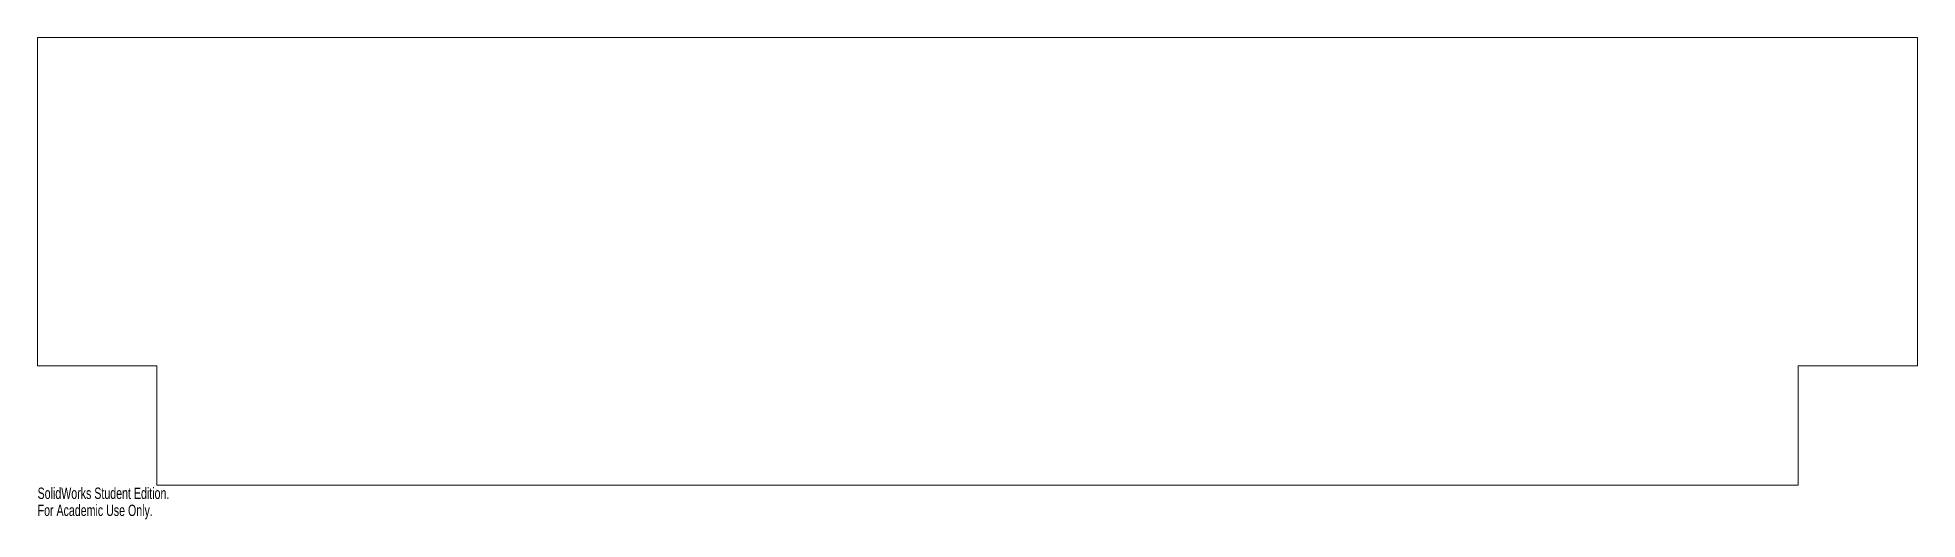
# Model space of a CAD drawing. Header units: inches. Extents: x -15.8 to 15.8, y -4.3 to 3.8.
import ezdxf

# ---------------------------------------------------------------- set-up
doc = ezdxf.new("R2010")
doc.units = ezdxf.units.IN
doc.header["$MEASUREMENT"] = 0
doc.styles.add('SLDTEXTSTYLE0', font='TXT', dxfattribs={"width": 0.7})

msp = doc.modelspace()

# ---------------------------------------------------------------- linework, layer by layer
at = {"color": 7, "linetype": 'Continuous', "lineweight": 15}
for p, q in [((-15.75, 3.75), (-15.75, -1.75)), ((15.75, 3.75), (-15.75, 3.75)), ((15.75, -1.75), (15.75, 3.75)), ((-13.75, -1.75), (-15.75, -1.75)), ((-13.75, -3.75), (-13.75, -1.75)), ((15.75, -1.75), (13.75, -1.75)), ((13.75, -1.75), (13.75, -3.75)), ((-13.75, -3.75), (13.75, -3.75))]:
    msp.add_line(p, q, dxfattribs=at)

# ---------------------------------------------------------------- texts
at = {"color": 7, "linetype": 'Continuous', "char_height": 0.1903, "attachment_point": 1, "style": 'SLDTEXTSTYLE0'}
for s, insert in [('SolidWorks Student Edition.', (-15.75, -3.79)), ('For Academic Use Only.', (-15.75, -4.076))]:
    msp.add_mtext(s, dxfattribs=dict(at, insert=insert))

doc.saveas('drawing.dxf')
